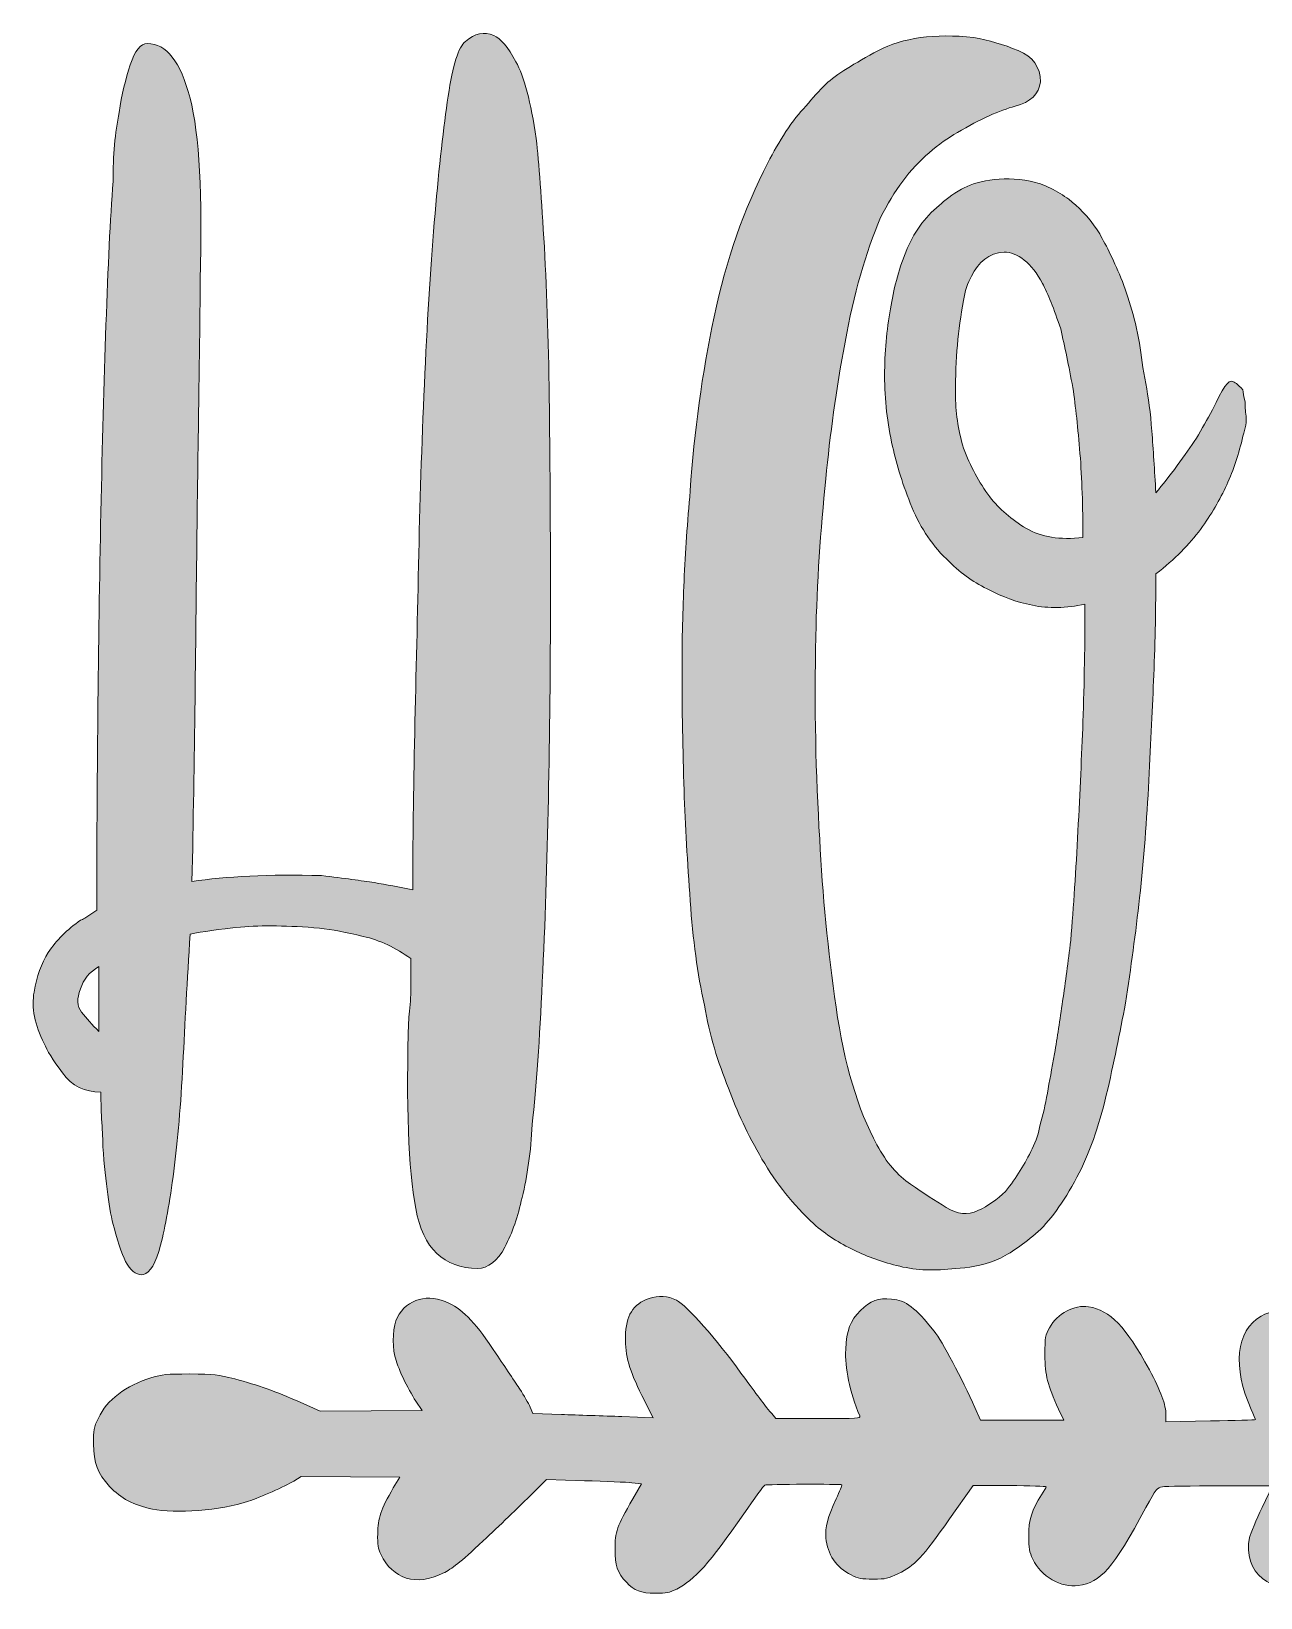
# Model space of a CAD drawing. Header units: inches. Extents: x 0.87 to 5.13, y -5.72 to -0.28.
# Drawn here: x 0.867 to 2.073, y -5.657 to -4.121 of the extents above; entities that cross this region are included whole.
import ezdxf

# ---------------------------------------------------------------- set-up
doc = ezdxf.new("R2010")
doc.units = ezdxf.units.IN
doc.header["$MEASUREMENT"] = 0
doc.layers.add('Layer 1', color=7, linetype='Continuous')

# ---------------------------------------------------------------- blocks, each defined once
blk = doc.blocks.new('block 3')
at = {"layer": 'Layer 1', "true_color": 0xdc1d3a}
h = blk.add_hatch(color=242, dxfattribs=at)
h.dxf.hatch_style = 2
edge = h.paths.add_edge_path()
edge.add_spline(control_points=[(1.3625, -4.2265), (1.3651, -4.2503), (1.3677, -4.2857), (1.3704, -4.3327), (1.3731, -4.3797), (1.3747, -4.4327), (1.3754, -4.4915), (1.376, -4.5505), (1.3764, -4.613), (1.3764, -4.6792), (1.3764, -4.7454), (1.3757, -4.8102), (1.3744, -4.8737), (1.3731, -4.9373), (1.3711, -4.9972), (1.3684, -5.0534), (1.3658, -5.1097), (1.3625, -5.1564), (1.3585, -5.1934), (1.3572, -5.2199), (1.3538, -5.2437), (1.3486, -5.2649), (1.3446, -5.2834), (1.339, -5.2996), (1.3317, -5.3135), (1.3244, -5.3274), (1.3155, -5.3344), (1.3049, -5.3344), (1.2718, -5.3344), (1.2516, -5.3149), (1.2443, -5.2758), (1.237, -5.2368), (1.2347, -5.1743), (1.2374, -5.0882), (1.2387, -5.0802), (1.2394, -5.0717), (1.2394, -5.0624), (1.2394, -5.0531), (1.2394, -5.0425), (1.2394, -5.0306), (1.2248, -5.02), (1.2093, -5.0127), (1.1927, -5.0088), (1.1761, -5.0048), (1.1619, -5.0022), (1.15, -5.0008), (1.1196, -4.9982), (1.0937, -4.9978), (1.0726, -4.9998), (1.0514, -5.0018), (1.0349, -5.0041), (1.023, -5.0068), (1.0203, -5.0518), (1.018, -5.0941), (1.016, -5.1339), (1.014, -5.1736), (1.011, -5.2087), (1.0071, -5.2391), (1.0031, -5.2696), (0.9988, -5.2937), (0.9942, -5.3116), (0.9895, -5.3294), (0.9839, -5.339), (0.9773, -5.3404), (0.972, -5.3417), (0.9667, -5.3384), (0.9614, -5.3304), (0.9574, -5.3238), (0.9531, -5.3119), (0.9485, -5.2947), (0.9438, -5.2775), (0.9402, -5.251), (0.9376, -5.2153), (0.9376, -5.2087), (0.9372, -5.2007), (0.9366, -5.1914), (0.9359, -5.1822), (0.9356, -5.1723), (0.9356, -5.1616), (0.9197, -5.1616), (0.9071, -5.1554), (0.8979, -5.1428), (0.8886, -5.1302), (0.8826, -5.1206), (0.88, -5.114), (0.8707, -5.0955), (0.8674, -5.0786), (0.8701, -5.0634), (0.8727, -5.0482), (0.8773, -5.0353), (0.884, -5.0246), (0.8919, -5.0127), (0.9025, -5.0022), (0.9157, -4.9929), (0.917, -4.9929), (0.9184, -4.9922), (0.9197, -4.9909), (0.9197, -4.9909), (0.9316, -4.983), (0.9316, -4.983), (0.9316, -4.9234), (0.9319, -4.8598), (0.9326, -4.7923), (0.9333, -4.7248), (0.9343, -4.6583), (0.9356, -4.5928), (0.9369, -4.5273), (0.9386, -4.4661), (0.9406, -4.4091), (0.9425, -4.3522), (0.9448, -4.3052), (0.9475, -4.2682), (0.9475, -4.243), (0.9495, -4.2205), (0.9535, -4.2007), (0.9561, -4.1835), (0.9597, -4.1679), (0.9644, -4.154), (0.969, -4.1401), (0.9746, -4.1332), (0.9813, -4.1332), (0.9998, -4.1332), (1.0137, -4.151), (1.023, -4.1868), (1.0322, -4.2225), (1.0355, -4.2821), (1.0329, -4.3654), (1.0329, -4.388), (1.0325, -4.4201), (1.0319, -4.4618), (1.0312, -4.5034), (1.0306, -4.5511), (1.0299, -4.6047), (1.0292, -4.6583), (1.0286, -4.7156), (1.0279, -4.7765), (1.0272, -4.8374), (1.0262, -4.8969), (1.0249, -4.9551), (1.058, -4.9499), (1.1004, -4.9479), (1.152, -4.9492), (1.1745, -4.9519), (1.1917, -4.9542), (1.2036, -4.9561), (1.2155, -4.9581), (1.2281, -4.9605), (1.2414, -4.9631), (1.2414, -4.9181), (1.242, -4.8668), (1.2433, -4.8092), (1.2446, -4.7516), (1.246, -4.6931), (1.2473, -4.6335), (1.2486, -4.5739), (1.2506, -4.5151), (1.2533, -4.4568), (1.2559, -4.3986), (1.2592, -4.3463), (1.2632, -4.2999), (1.2672, -4.2536), (1.2715, -4.2152), (1.2761, -4.1848), (1.2807, -4.1543), (1.2863, -4.1365), (1.293, -4.1312), (1.3022, -4.1232), (1.3115, -4.1212), (1.3208, -4.1252), (1.3274, -4.1279), (1.3347, -4.1365), (1.3426, -4.151), (1.3506, -4.1656), (1.3572, -4.1907), (1.3625, -4.2265)], knot_values=[0, 0, 0, 0, 1, 1, 1, 2, 2, 2, 3, 3, 3, 4, 4, 4, 5, 5, 5, 6, 6, 6, 7, 7, 7, 8, 8, 8, 9, 9, 9, 10, 10, 10, 11, 11, 11, 12, 12, 12, 13, 13, 13, 14, 14, 14, 15, 15, 15, 16, 16, 16, 17, 17, 17, 18, 18, 18, 19, 19, 19, 20, 20, 20, 21, 21, 21, 22, 22, 22, 23, 23, 23, 24, 24, 24, 25, 25, 25, 26, 26, 26, 27, 27, 27, 28, 28, 28, 29, 29, 29, 30, 30, 30, 31, 31, 31, 32, 32, 32, 33, 33, 33, 34, 34, 34, 35, 35, 35, 36, 36, 36, 37, 37, 37, 38, 38, 38, 39, 39, 39, 40, 40, 40, 41, 41, 41, 42, 42, 42, 43, 43, 43, 44, 44, 44, 45, 45, 45, 46, 46, 46, 47, 47, 47, 48, 48, 48, 49, 49, 49, 50, 50, 50, 51, 51, 51, 52, 52, 52, 53, 53, 53, 54, 54, 54, 55, 55, 55, 56, 56, 56, 57, 57, 57, 58, 58, 58, 58], degree=3, periodic=1)
edge = h.paths.add_edge_path()
edge.add_spline(control_points=[(0.9157, -5.0604), (0.9118, -5.0697), (0.9121, -5.0773), (0.9167, -5.0832), (0.9214, -5.0892), (0.927, -5.0955), (0.9336, -5.1021), (0.9336, -5.1021), (0.9336, -5.0385), (0.9336, -5.0385), (0.9243, -5.0439), (0.9184, -5.0511), (0.9157, -5.0604)], knot_values=[0, 0, 0, 0, 1, 1, 1, 2, 2, 2, 3, 3, 3, 4, 4, 4, 4], degree=3, periodic=1)
h = blk.add_hatch(color=242, dxfattribs=at)
h.dxf.hatch_style = 2
edge = h.paths.add_edge_path()
edge.add_spline(control_points=[(1.7, -4.3039), (1.6854, -4.3383), (1.6738, -4.379), (1.6652, -4.426), (1.6566, -4.473), (1.6504, -4.5177), (1.6464, -4.56), (1.6411, -4.6104), (1.6378, -4.662), (1.6365, -4.7149), (1.6351, -4.7838), (1.6365, -4.8499), (1.6404, -4.9135), (1.6431, -4.9678), (1.6484, -5.0227), (1.6564, -5.0782), (1.6644, -5.1339), (1.6778, -5.1789), (1.6965, -5.2133), (1.7058, -5.2305), (1.7168, -5.2434), (1.7295, -5.252), (1.7422, -5.2606), (1.7538, -5.2682), (1.7645, -5.2748), (1.7752, -5.2815), (1.7855, -5.2825), (1.7955, -5.2778), (1.8055, -5.2732), (1.8146, -5.2669), (1.8226, -5.2589), (1.8332, -5.2457), (1.8419, -5.2318), (1.8486, -5.2172), (1.8526, -5.2093), (1.8553, -5.2014), (1.8566, -5.1934), (1.8593, -5.1842), (1.8616, -5.1739), (1.8636, -5.1626), (1.8656, -5.1514), (1.868, -5.1385), (1.8706, -5.1239), (1.8733, -5.108), (1.876, -5.0909), (1.8786, -5.0723), (1.8813, -5.0538), (1.884, -5.0339), (1.8866, -5.0127), (1.8893, -4.9797), (1.8916, -4.9439), (1.8936, -4.9055), (1.8956, -4.8671), (1.8972, -4.8314), (1.8985, -4.7983), (1.8998, -4.7599), (1.9005, -4.7215), (1.9005, -4.6831), (1.882, -4.6871), (1.8648, -4.6874), (1.8489, -4.6841), (1.833, -4.6808), (1.8191, -4.6759), (1.8072, -4.6692), (1.7926, -4.6626), (1.7794, -4.6534), (1.7675, -4.6414), (1.7516, -4.6269), (1.7394, -4.609), (1.7308, -4.5878), (1.7221, -4.5667), (1.7159, -4.5468), (1.7119, -4.5283), (1.7066, -4.5058), (1.704, -4.4826), (1.704, -4.4588), (1.704, -4.4363), (1.7059, -4.4144), (1.7099, -4.3933), (1.7126, -4.3747), (1.7175, -4.3562), (1.7248, -4.3377), (1.7321, -4.3191), (1.743, -4.3039), (1.7576, -4.292), (1.7628, -4.2867), (1.7701, -4.2814), (1.7794, -4.2761), (1.786, -4.2721), (1.7953, -4.2692), (1.8072, -4.2672), (1.8191, -4.2652), (1.8323, -4.2655), (1.8469, -4.2682), (1.8535, -4.2695), (1.8601, -4.2718), (1.8668, -4.2751), (1.8734, -4.2784), (1.8793, -4.2821), (1.8846, -4.286), (1.8939, -4.2927), (1.9032, -4.3026), (1.9124, -4.3158), (1.919, -4.3264), (1.9263, -4.341), (1.9343, -4.3595), (1.9422, -4.3781), (1.9488, -4.4005), (1.9541, -4.427), (1.9554, -4.4389), (1.9574, -4.4522), (1.9601, -4.4667), (1.9627, -4.48), (1.9647, -4.4955), (1.9661, -4.5134), (1.9674, -4.5313), (1.9687, -4.5514), (1.97, -4.5739), (1.9766, -4.566), (1.9836, -4.5571), (1.9909, -4.5471), (1.9981, -4.5372), (2.0044, -4.5283), (2.0097, -4.5203), (2.015, -4.5111), (2.0203, -4.5018), (2.0256, -4.4925), (2.0349, -4.4714), (2.0415, -4.4621), (2.0455, -4.4647), (2.0468, -4.4647), (2.0501, -4.4674), (2.0554, -4.4727), (2.0554, -4.4753), (2.0561, -4.4793), (2.0574, -4.4846), (2.0574, -4.4886), (2.0577, -4.4932), (2.0584, -4.4985), (2.059, -4.5038), (2.058, -4.5104), (2.0554, -4.5183), (2.0514, -4.5356), (2.0461, -4.5514), (2.0395, -4.566), (2.0329, -4.5806), (2.0243, -4.5951), (2.0137, -4.6097), (2.0031, -4.6243), (1.9885, -4.6388), (1.97, -4.6534), (1.97, -4.6851), (1.9693, -4.7182), (1.968, -4.7526), (1.9667, -4.7831), (1.9651, -4.8175), (1.9631, -4.8559), (1.9611, -4.8943), (1.9581, -4.9327), (1.9541, -4.971), (1.9502, -5.0055), (1.9455, -5.0399), (1.9402, -5.0743), (1.9349, -5.1034), (1.9286, -5.1335), (1.9214, -5.1646), (1.9141, -5.1957), (1.9045, -5.2225), (1.8926, -5.245), (1.8793, -5.2702), (1.8658, -5.2887), (1.8519, -5.3006), (1.838, -5.3125), (1.8251, -5.3212), (1.8132, -5.3264), (1.7986, -5.3318), (1.7854, -5.3344), (1.7735, -5.3344), (1.7536, -5.337), (1.7354, -5.3364), (1.7189, -5.3324), (1.7023, -5.3284), (1.6874, -5.3232), (1.6742, -5.3165), (1.6596, -5.3099), (1.6464, -5.3013), (1.6345, -5.2907), (1.6146, -5.2722), (1.5977, -5.251), (1.5838, -5.2272), (1.5699, -5.2033), (1.559, -5.1802), (1.5511, -5.1577), (1.5405, -5.1326), (1.5325, -5.1054), (1.5273, -5.0763), (1.5206, -5.0458), (1.516, -5.0117), (1.5134, -4.974), (1.5107, -4.9363), (1.5087, -4.9002), (1.5074, -4.8658), (1.5061, -4.8261), (1.5054, -4.7864), (1.5054, -4.7467), (1.5054, -4.7176), (1.5061, -4.6888), (1.5074, -4.6603), (1.5087, -4.6319), (1.5107, -4.6024), (1.5134, -4.5719), (1.5173, -4.5137), (1.5251, -4.4568), (1.5368, -4.4012), (1.5486, -4.3456), (1.5662, -4.2953), (1.5896, -4.2503), (1.5949, -4.2397), (1.6007, -4.2295), (1.6073, -4.2195), (1.6138, -4.2096), (1.6203, -4.2013), (1.6268, -4.1947), (1.6333, -4.1868), (1.6399, -4.1795), (1.6464, -4.1729), (1.657, -4.1636), (1.6742, -4.1527), (1.698, -4.1401), (1.7218, -4.1275), (1.7529, -4.1232), (1.7913, -4.1272), (1.8059, -4.1299), (1.8204, -4.1341), (1.835, -4.1401), (1.8496, -4.1461), (1.8568, -4.1563), (1.8568, -4.1709), (1.8555, -4.1828), (1.8472, -4.1907), (1.832, -4.1947), (1.8168, -4.1987), (1.7979, -4.2073), (1.7754, -4.2205), (1.7662, -4.2258), (1.7569, -4.2324), (1.7476, -4.2404), (1.7291, -4.2563), (1.7132, -4.2774), (1.7, -4.3039)], knot_values=[0, 0, 0, 0, 1, 1, 1, 2, 2, 2, 3, 3, 3, 4, 4, 4, 5, 5, 5, 6, 6, 6, 7, 7, 7, 8, 8, 8, 9, 9, 9, 10, 10, 10, 11, 11, 11, 12, 12, 12, 13, 13, 13, 14, 14, 14, 15, 15, 15, 16, 16, 16, 17, 17, 17, 18, 18, 18, 19, 19, 19, 20, 20, 20, 21, 21, 21, 22, 22, 22, 23, 23, 23, 24, 24, 24, 25, 25, 25, 26, 26, 26, 27, 27, 27, 28, 28, 28, 29, 29, 29, 30, 30, 30, 31, 31, 31, 32, 32, 32, 33, 33, 33, 34, 34, 34, 35, 35, 35, 36, 36, 36, 37, 37, 37, 38, 38, 38, 39, 39, 39, 40, 40, 40, 41, 41, 41, 42, 42, 42, 43, 43, 43, 44, 44, 44, 45, 45, 45, 46, 46, 46, 47, 47, 47, 48, 48, 48, 49, 49, 49, 50, 50, 50, 51, 51, 51, 52, 52, 52, 53, 53, 53, 54, 54, 54, 55, 55, 55, 56, 56, 56, 57, 57, 57, 58, 58, 58, 59, 59, 59, 60, 60, 60, 61, 61, 61, 62, 62, 62, 63, 63, 63, 64, 64, 64, 65, 65, 65, 66, 66, 66, 67, 67, 67, 68, 68, 68, 69, 69, 69, 70, 70, 70, 71, 71, 71, 72, 72, 72, 73, 73, 73, 74, 74, 74, 75, 75, 75, 76, 76, 76, 77, 77, 77, 78, 78, 78, 79, 79, 79, 80, 80, 80, 81, 81, 81, 82, 82, 82, 83, 83, 83, 83], degree=3, periodic=1)
edge = h.paths.add_edge_path()
edge.add_spline(control_points=[(1.7814, -4.5302), (1.788, -4.5475), (1.7966, -4.5634), (1.8072, -4.5779), (1.8165, -4.5898), (1.8284, -4.6001), (1.843, -4.6087), (1.8575, -4.6173), (1.876, -4.6203), (1.8985, -4.6176), (1.8985, -4.5872), (1.8975, -4.5597), (1.8956, -4.5352), (1.8936, -4.5107), (1.8913, -4.4892), (1.8886, -4.4707), (1.8846, -4.4495), (1.8807, -4.4303), (1.8767, -4.4131), (1.8701, -4.3933), (1.8641, -4.3784), (1.8588, -4.3684), (1.8535, -4.3585), (1.8476, -4.3509), (1.841, -4.3456), (1.8343, -4.3403), (1.8277, -4.3377), (1.8211, -4.3377), (1.8065, -4.339), (1.7959, -4.3469), (1.7893, -4.3615), (1.7854, -4.3681), (1.7827, -4.3761), (1.7814, -4.3853), (1.7787, -4.3999), (1.7767, -4.4144), (1.7754, -4.429), (1.7741, -4.4436), (1.7735, -4.4595), (1.7735, -4.4766), (1.7735, -4.4939), (1.7761, -4.5117), (1.7814, -4.5302)], knot_values=[0, 0, 0, 0, 1, 1, 1, 2, 2, 2, 3, 3, 3, 4, 4, 4, 5, 5, 5, 6, 6, 6, 7, 7, 7, 8, 8, 8, 9, 9, 9, 10, 10, 10, 11, 11, 11, 12, 12, 12, 13, 13, 13, 14, 14, 14, 14], degree=3, periodic=1)
at = {"layer": 'Layer 1', "lineweight": 0}
for points, knots in [([(1.3625, -4.2265), (1.3651, -4.2503), (1.3677, -4.2857), (1.3704, -4.3327), (1.3731, -4.3797), (1.3747, -4.4327), (1.3754, -4.4915), (1.376, -4.5505), (1.3764, -4.613), (1.3764, -4.6792), (1.3764, -4.7454), (1.3757, -4.8102), (1.3744, -4.8737), (1.3731, -4.9373), (1.3711, -4.9972), (1.3684, -5.0534), (1.3658, -5.1097), (1.3625, -5.1564), (1.3585, -5.1934), (1.3572, -5.2199), (1.3538, -5.2437), (1.3486, -5.2649), (1.3446, -5.2834), (1.339, -5.2996), (1.3317, -5.3135), (1.3244, -5.3274), (1.3155, -5.3344), (1.3049, -5.3344), (1.2718, -5.3344), (1.2516, -5.3149), (1.2443, -5.2758), (1.237, -5.2368), (1.2347, -5.1743), (1.2374, -5.0882), (1.2387, -5.0802), (1.2394, -5.0717), (1.2394, -5.0624), (1.2394, -5.0531), (1.2394, -5.0425), (1.2394, -5.0306), (1.2248, -5.02), (1.2093, -5.0127), (1.1927, -5.0088), (1.1761, -5.0048), (1.1619, -5.0022), (1.15, -5.0008), (1.1196, -4.9982), (1.0937, -4.9978), (1.0726, -4.9998), (1.0514, -5.0018), (1.0349, -5.0041), (1.023, -5.0068), (1.0203, -5.0518), (1.018, -5.0941), (1.016, -5.1339), (1.014, -5.1736), (1.011, -5.2087), (1.0071, -5.2391), (1.0031, -5.2696), (0.9988, -5.2937), (0.9942, -5.3116), (0.9895, -5.3294), (0.9839, -5.339), (0.9773, -5.3404), (0.972, -5.3417), (0.9667, -5.3384), (0.9614, -5.3304), (0.9574, -5.3238), (0.9531, -5.3119), (0.9485, -5.2947), (0.9438, -5.2775), (0.9402, -5.251), (0.9376, -5.2153), (0.9376, -5.2087), (0.9372, -5.2007), (0.9366, -5.1914), (0.9359, -5.1822), (0.9356, -5.1723), (0.9356, -5.1616), (0.9197, -5.1616), (0.9071, -5.1554), (0.8979, -5.1428), (0.8886, -5.1302), (0.8826, -5.1206), (0.88, -5.114), (0.8707, -5.0955), (0.8674, -5.0786), (0.8701, -5.0634), (0.8727, -5.0482), (0.8773, -5.0353), (0.884, -5.0246), (0.8919, -5.0127), (0.9025, -5.0022), (0.9157, -4.9929), (0.917, -4.9929), (0.9184, -4.9922), (0.9197, -4.9909), (0.9197, -4.9909), (0.9316, -4.983), (0.9316, -4.983), (0.9316, -4.9234), (0.9319, -4.8598), (0.9326, -4.7923), (0.9333, -4.7248), (0.9343, -4.6583), (0.9356, -4.5928), (0.9369, -4.5273), (0.9386, -4.4661), (0.9406, -4.4091), (0.9425, -4.3522), (0.9448, -4.3052), (0.9475, -4.2682), (0.9475, -4.243), (0.9495, -4.2205), (0.9535, -4.2007), (0.9561, -4.1835), (0.9597, -4.1679), (0.9644, -4.154), (0.969, -4.1401), (0.9746, -4.1332), (0.9813, -4.1332), (0.9998, -4.1332), (1.0137, -4.151), (1.023, -4.1868), (1.0322, -4.2225), (1.0355, -4.2821), (1.0329, -4.3654), (1.0329, -4.388), (1.0325, -4.4201), (1.0319, -4.4618), (1.0312, -4.5034), (1.0306, -4.5511), (1.0299, -4.6047), (1.0292, -4.6583), (1.0286, -4.7156), (1.0279, -4.7765), (1.0272, -4.8374), (1.0262, -4.8969), (1.0249, -4.9551), (1.058, -4.9499), (1.1004, -4.9479), (1.152, -4.9492), (1.1745, -4.9519), (1.1917, -4.9542), (1.2036, -4.9561), (1.2155, -4.9581), (1.2281, -4.9605), (1.2414, -4.9631), (1.2414, -4.9181), (1.242, -4.8668), (1.2433, -4.8092), (1.2446, -4.7516), (1.246, -4.6931), (1.2473, -4.6335), (1.2486, -4.5739), (1.2506, -4.5151), (1.2533, -4.4568), (1.2559, -4.3986), (1.2592, -4.3463), (1.2632, -4.2999), (1.2672, -4.2536), (1.2715, -4.2152), (1.2761, -4.1848), (1.2807, -4.1543), (1.2863, -4.1365), (1.293, -4.1312), (1.3022, -4.1232), (1.3115, -4.1212), (1.3208, -4.1252), (1.3274, -4.1279), (1.3347, -4.1365), (1.3426, -4.151), (1.3506, -4.1656), (1.3572, -4.1907), (1.3625, -4.2265)], [0, 0, 0, 0, 1, 1, 1, 2, 2, 2, 3, 3, 3, 4, 4, 4, 5, 5, 5, 6, 6, 6, 7, 7, 7, 8, 8, 8, 9, 9, 9, 10, 10, 10, 11, 11, 11, 12, 12, 12, 13, 13, 13, 14, 14, 14, 15, 15, 15, 16, 16, 16, 17, 17, 17, 18, 18, 18, 19, 19, 19, 20, 20, 20, 21, 21, 21, 22, 22, 22, 23, 23, 23, 24, 24, 24, 25, 25, 25, 26, 26, 26, 27, 27, 27, 28, 28, 28, 29, 29, 29, 30, 30, 30, 31, 31, 31, 32, 32, 32, 33, 33, 33, 34, 34, 34, 35, 35, 35, 36, 36, 36, 37, 37, 37, 38, 38, 38, 39, 39, 39, 40, 40, 40, 41, 41, 41, 42, 42, 42, 43, 43, 43, 44, 44, 44, 45, 45, 45, 46, 46, 46, 47, 47, 47, 48, 48, 48, 49, 49, 49, 50, 50, 50, 51, 51, 51, 52, 52, 52, 53, 53, 53, 54, 54, 54, 55, 55, 55, 56, 56, 56, 57, 57, 57, 58, 58, 58, 58]), ([(1.7, -4.3039), (1.6854, -4.3383), (1.6738, -4.379), (1.6652, -4.426), (1.6566, -4.473), (1.6504, -4.5177), (1.6464, -4.56), (1.6411, -4.6104), (1.6378, -4.662), (1.6365, -4.7149), (1.6351, -4.7838), (1.6365, -4.8499), (1.6404, -4.9135), (1.6431, -4.9678), (1.6484, -5.0227), (1.6564, -5.0782), (1.6644, -5.1339), (1.6778, -5.1789), (1.6965, -5.2133), (1.7058, -5.2305), (1.7168, -5.2434), (1.7295, -5.252), (1.7422, -5.2606), (1.7538, -5.2682), (1.7645, -5.2748), (1.7752, -5.2815), (1.7855, -5.2825), (1.7955, -5.2778), (1.8055, -5.2732), (1.8146, -5.2669), (1.8226, -5.2589), (1.8332, -5.2457), (1.8419, -5.2318), (1.8486, -5.2172), (1.8526, -5.2093), (1.8553, -5.2014), (1.8566, -5.1934), (1.8593, -5.1842), (1.8616, -5.1739), (1.8636, -5.1626), (1.8656, -5.1514), (1.868, -5.1385), (1.8706, -5.1239), (1.8733, -5.108), (1.876, -5.0909), (1.8786, -5.0723), (1.8813, -5.0538), (1.884, -5.0339), (1.8866, -5.0127), (1.8893, -4.9797), (1.8916, -4.9439), (1.8936, -4.9055), (1.8956, -4.8671), (1.8972, -4.8314), (1.8985, -4.7983), (1.8998, -4.7599), (1.9005, -4.7215), (1.9005, -4.6831), (1.882, -4.6871), (1.8648, -4.6874), (1.8489, -4.6841), (1.833, -4.6808), (1.8191, -4.6759), (1.8072, -4.6692), (1.7926, -4.6626), (1.7794, -4.6534), (1.7675, -4.6414), (1.7516, -4.6269), (1.7394, -4.609), (1.7308, -4.5878), (1.7221, -4.5667), (1.7159, -4.5468), (1.7119, -4.5283), (1.7066, -4.5058), (1.704, -4.4826), (1.704, -4.4588), (1.704, -4.4363), (1.7059, -4.4144), (1.7099, -4.3933), (1.7126, -4.3747), (1.7175, -4.3562), (1.7248, -4.3377), (1.7321, -4.3191), (1.743, -4.3039), (1.7576, -4.292), (1.7628, -4.2867), (1.7701, -4.2814), (1.7794, -4.2761), (1.786, -4.2721), (1.7953, -4.2692), (1.8072, -4.2672), (1.8191, -4.2652), (1.8323, -4.2655), (1.8469, -4.2682), (1.8535, -4.2695), (1.8601, -4.2718), (1.8668, -4.2751), (1.8734, -4.2784), (1.8793, -4.2821), (1.8846, -4.286), (1.8939, -4.2927), (1.9032, -4.3026), (1.9124, -4.3158), (1.919, -4.3264), (1.9263, -4.341), (1.9343, -4.3595), (1.9422, -4.3781), (1.9488, -4.4005), (1.9541, -4.427), (1.9554, -4.4389), (1.9574, -4.4522), (1.9601, -4.4667), (1.9627, -4.48), (1.9647, -4.4955), (1.9661, -4.5134), (1.9674, -4.5313), (1.9687, -4.5514), (1.97, -4.5739), (1.9766, -4.566), (1.9836, -4.5571), (1.9909, -4.5471), (1.9981, -4.5372), (2.0044, -4.5283), (2.0097, -4.5203), (2.015, -4.5111), (2.0203, -4.5018), (2.0256, -4.4925), (2.0349, -4.4714), (2.0415, -4.4621), (2.0455, -4.4647), (2.0468, -4.4647), (2.0501, -4.4674), (2.0554, -4.4727), (2.0554, -4.4753), (2.0561, -4.4793), (2.0574, -4.4846), (2.0574, -4.4886), (2.0577, -4.4932), (2.0584, -4.4985), (2.059, -4.5038), (2.058, -4.5104), (2.0554, -4.5183), (2.0514, -4.5356), (2.0461, -4.5514), (2.0395, -4.566), (2.0329, -4.5806), (2.0243, -4.5951), (2.0137, -4.6097), (2.0031, -4.6243), (1.9885, -4.6388), (1.97, -4.6534), (1.97, -4.6851), (1.9693, -4.7182), (1.968, -4.7526), (1.9667, -4.7831), (1.9651, -4.8175), (1.9631, -4.8559), (1.9611, -4.8943), (1.9581, -4.9327), (1.9541, -4.971), (1.9502, -5.0055), (1.9455, -5.0399), (1.9402, -5.0743), (1.9349, -5.1034), (1.9286, -5.1335), (1.9214, -5.1646), (1.9141, -5.1957), (1.9045, -5.2225), (1.8926, -5.245), (1.8793, -5.2702), (1.8658, -5.2887), (1.8519, -5.3006), (1.838, -5.3125), (1.8251, -5.3212), (1.8132, -5.3264), (1.7986, -5.3318), (1.7854, -5.3344), (1.7735, -5.3344), (1.7536, -5.337), (1.7354, -5.3364), (1.7189, -5.3324), (1.7023, -5.3284), (1.6874, -5.3232), (1.6742, -5.3165), (1.6596, -5.3099), (1.6464, -5.3013), (1.6345, -5.2907), (1.6146, -5.2722), (1.5977, -5.251), (1.5838, -5.2272), (1.5699, -5.2033), (1.559, -5.1802), (1.5511, -5.1577), (1.5405, -5.1326), (1.5325, -5.1054), (1.5273, -5.0763), (1.5206, -5.0458), (1.516, -5.0117), (1.5134, -4.974), (1.5107, -4.9363), (1.5087, -4.9002), (1.5074, -4.8658), (1.5061, -4.8261), (1.5054, -4.7864), (1.5054, -4.7467), (1.5054, -4.7176), (1.5061, -4.6888), (1.5074, -4.6603), (1.5087, -4.6319), (1.5107, -4.6024), (1.5134, -4.5719), (1.5173, -4.5137), (1.5251, -4.4568), (1.5368, -4.4012), (1.5486, -4.3456), (1.5662, -4.2953), (1.5896, -4.2503), (1.5949, -4.2397), (1.6007, -4.2295), (1.6073, -4.2195), (1.6138, -4.2096), (1.6203, -4.2013), (1.6268, -4.1947), (1.6333, -4.1868), (1.6399, -4.1795), (1.6464, -4.1729), (1.657, -4.1636), (1.6742, -4.1527), (1.698, -4.1401), (1.7218, -4.1275), (1.7529, -4.1232), (1.7913, -4.1272), (1.8059, -4.1299), (1.8204, -4.1341), (1.835, -4.1401), (1.8496, -4.1461), (1.8568, -4.1563), (1.8568, -4.1709), (1.8555, -4.1828), (1.8472, -4.1907), (1.832, -4.1947), (1.8168, -4.1987), (1.7979, -4.2073), (1.7754, -4.2205), (1.7662, -4.2258), (1.7569, -4.2324), (1.7476, -4.2404), (1.7291, -4.2563), (1.7132, -4.2774), (1.7, -4.3039)], [0, 0, 0, 0, 1, 1, 1, 2, 2, 2, 3, 3, 3, 4, 4, 4, 5, 5, 5, 6, 6, 6, 7, 7, 7, 8, 8, 8, 9, 9, 9, 10, 10, 10, 11, 11, 11, 12, 12, 12, 13, 13, 13, 14, 14, 14, 15, 15, 15, 16, 16, 16, 17, 17, 17, 18, 18, 18, 19, 19, 19, 20, 20, 20, 21, 21, 21, 22, 22, 22, 23, 23, 23, 24, 24, 24, 25, 25, 25, 26, 26, 26, 27, 27, 27, 28, 28, 28, 29, 29, 29, 30, 30, 30, 31, 31, 31, 32, 32, 32, 33, 33, 33, 34, 34, 34, 35, 35, 35, 36, 36, 36, 37, 37, 37, 38, 38, 38, 39, 39, 39, 40, 40, 40, 41, 41, 41, 42, 42, 42, 43, 43, 43, 44, 44, 44, 45, 45, 45, 46, 46, 46, 47, 47, 47, 48, 48, 48, 49, 49, 49, 50, 50, 50, 51, 51, 51, 52, 52, 52, 53, 53, 53, 54, 54, 54, 55, 55, 55, 56, 56, 56, 57, 57, 57, 58, 58, 58, 59, 59, 59, 60, 60, 60, 61, 61, 61, 62, 62, 62, 63, 63, 63, 64, 64, 64, 65, 65, 65, 66, 66, 66, 67, 67, 67, 68, 68, 68, 69, 69, 69, 70, 70, 70, 71, 71, 71, 72, 72, 72, 73, 73, 73, 74, 74, 74, 75, 75, 75, 76, 76, 76, 77, 77, 77, 78, 78, 78, 79, 79, 79, 80, 80, 80, 81, 81, 81, 82, 82, 82, 83, 83, 83, 83]), ([(1.7814, -4.5302), (1.788, -4.5475), (1.7966, -4.5634), (1.8072, -4.5779), (1.8165, -4.5898), (1.8284, -4.6001), (1.843, -4.6087), (1.8575, -4.6173), (1.876, -4.6203), (1.8985, -4.6176), (1.8985, -4.5872), (1.8975, -4.5597), (1.8956, -4.5352), (1.8936, -4.5107), (1.8913, -4.4892), (1.8886, -4.4707), (1.8846, -4.4495), (1.8807, -4.4303), (1.8767, -4.4131), (1.8701, -4.3933), (1.8641, -4.3784), (1.8588, -4.3684), (1.8535, -4.3585), (1.8476, -4.3509), (1.841, -4.3456), (1.8343, -4.3403), (1.8277, -4.3377), (1.8211, -4.3377), (1.8065, -4.339), (1.7959, -4.3469), (1.7893, -4.3615), (1.7854, -4.3681), (1.7827, -4.3761), (1.7814, -4.3853), (1.7787, -4.3999), (1.7767, -4.4144), (1.7754, -4.429), (1.7741, -4.4436), (1.7735, -4.4595), (1.7735, -4.4766), (1.7735, -4.4939), (1.7761, -4.5117), (1.7814, -4.5302)], [0, 0, 0, 0, 1, 1, 1, 2, 2, 2, 3, 3, 3, 4, 4, 4, 5, 5, 5, 6, 6, 6, 7, 7, 7, 8, 8, 8, 9, 9, 9, 10, 10, 10, 11, 11, 11, 12, 12, 12, 13, 13, 13, 14, 14, 14, 14]), ([(0.9157, -5.0604), (0.9118, -5.0697), (0.9121, -5.0773), (0.9167, -5.0832), (0.9214, -5.0892), (0.927, -5.0955), (0.9336, -5.1021), (0.9336, -5.1021), (0.9336, -5.0385), (0.9336, -5.0385), (0.9243, -5.0439), (0.9184, -5.0511), (0.9157, -5.0604)], [0, 0, 0, 0, 1, 1, 1, 2, 2, 2, 3, 3, 3, 4, 4, 4, 4])]:
    blk.add_open_spline(points, degree=3, knots=knots, dxfattribs=at)
blk = doc.blocks.new('block 8')
at = {"layer": 'Layer 1', "true_color": 0x768a38}
h = blk.add_hatch(color=67, dxfattribs=at)
h.dxf.hatch_style = 2
edge = h.paths.add_edge_path()
edge.add_spline(control_points=[(1.4732, -5.3639), (1.4573, -5.3693), (1.4502, -5.3809), (1.45, -5.4014), (1.4497, -5.4207), (1.4536, -5.4343), (1.4661, -5.459), (1.4661, -5.459), (1.4772, -5.4809), (1.4772, -5.4809), (1.4772, -5.4809), (1.4463, -5.4797), (1.4463, -5.4797), (1.4292, -5.4791), (1.4028, -5.4783), (1.3872, -5.4777), (1.3872, -5.4777), (1.3591, -5.4769), (1.3591, -5.4769), (1.3591, -5.4769), (1.3566, -5.4704), (1.3566, -5.4704), (1.3549, -5.4667), (1.3503, -5.459), (1.3464, -5.453), (1.3424, -5.4471), (1.3319, -5.4312), (1.3231, -5.4181), (1.3044, -5.3897), (1.2913, -5.3756), (1.2768, -5.3685), (1.257, -5.3585), (1.2357, -5.3645), (1.2263, -5.3824), (1.2223, -5.39), (1.2209, -5.4085), (1.2238, -5.4204), (1.226, -5.4306), (1.2362, -5.4525), (1.2445, -5.4647), (1.2445, -5.4647), (1.2507, -5.4738), (1.2507, -5.4738), (1.2507, -5.4738), (1.2005, -5.4743), (1.2005, -5.4743), (1.2005, -5.4743), (1.1505, -5.4746), (1.1505, -5.4746), (1.1505, -5.4746), (1.1309, -5.4658), (1.1309, -5.4658), (1.1068, -5.455), (1.0901, -5.4491), (1.0668, -5.4428), (1.0501, -5.4386), (1.0472, -5.4383), (1.0228, -5.438), (0.9995, -5.438), (0.9956, -5.4386), (0.9856, -5.4414), (0.9595, -5.4496), (0.9416, -5.4633), (0.9331, -5.4814), (0.9286, -5.4908), (0.9283, -5.4928), (0.9283, -5.5064), (0.9286, -5.526), (0.932, -5.5351), (0.9442, -5.5484), (0.955, -5.5598), (0.968, -5.5669), (0.9862, -5.5705), (1.0083, -5.5754), (1.0529, -5.5717), (1.0804, -5.5629), (1.0915, -5.5592), (1.1165, -5.5481), (1.1247, -5.543), (1.1247, -5.543), (1.1321, -5.5385), (1.1321, -5.5385), (1.1321, -5.5385), (1.1803, -5.5388), (1.1803, -5.5388), (1.1803, -5.5388), (1.2286, -5.5393), (1.2286, -5.5393), (1.2286, -5.5393), (1.2223, -5.5498), (1.2223, -5.5498), (1.2101, -5.5708), (1.207, -5.5796), (1.207, -5.5947), (1.2067, -5.6054), (1.2076, -5.6094), (1.2101, -5.6148), (1.2215, -5.6392), (1.2448, -5.6463), (1.2709, -5.6335), (1.2805, -5.6287), (1.287, -5.6236), (1.3103, -5.6018), (1.3259, -5.5873), (1.3461, -5.5677), (1.3554, -5.5586), (1.3554, -5.5586), (1.3725, -5.5416), (1.3725, -5.5416), (1.3725, -5.5416), (1.4097, -5.5427), (1.4097, -5.5427), (1.4304, -5.5433), (1.4514, -5.5441), (1.4562, -5.5447), (1.4562, -5.5447), (1.4656, -5.5456), (1.4656, -5.5456), (1.4656, -5.5456), (1.4571, -5.5606), (1.4571, -5.5606), (1.4414, -5.5879), (1.4397, -5.5927), (1.4397, -5.6097), (1.4397, -5.6259), (1.442, -5.633), (1.4508, -5.6423), (1.4582, -5.6503), (1.4653, -5.6531), (1.4792, -5.6531), (1.4903, -5.6531), (1.4928, -5.6526), (1.5002, -5.6489), (1.5178, -5.6398), (1.532, -5.6242), (1.566, -5.5751), (1.5765, -5.56), (1.5856, -5.5475), (1.5865, -5.547), (1.5879, -5.5461), (1.6611, -5.5458), (1.662, -5.5467), (1.6623, -5.547), (1.66, -5.5532), (1.6566, -5.5603), (1.6481, -5.5791), (1.6458, -5.5881), (1.6464, -5.5989), (1.6478, -5.6145), (1.6569, -5.6282), (1.6711, -5.635), (1.6784, -5.6387), (1.6813, -5.6392), (1.6929, -5.6392), (1.7054, -5.6392), (1.7071, -5.6387), (1.7176, -5.6338), (1.7332, -5.6262), (1.7412, -5.6177), (1.7678, -5.5802), (1.7678, -5.5802), (1.7908, -5.5475), (1.7908, -5.5475), (1.7908, -5.5475), (1.8266, -5.5475), (1.8266, -5.5475), (1.8462, -5.5475), (1.8624, -5.5481), (1.8624, -5.5487), (1.8624, -5.5493), (1.8604, -5.5527), (1.8578, -5.5566), (1.8484, -5.5711), (1.8453, -5.5813), (1.8453, -5.5969), (1.8453, -5.6094), (1.8459, -5.6123), (1.8493, -5.6196), (1.8575, -5.6367), (1.8771, -5.648), (1.8939, -5.6455), (1.9163, -5.6421), (1.9273, -5.6296), (1.9603, -5.5691), (1.9705, -5.5501), (1.9711, -5.5495), (1.9764, -5.5487), (1.9796, -5.5481), (2.0051, -5.5478), (2.0332, -5.5478), (2.0332, -5.5478), (2.0843, -5.5478), (2.0843, -5.5478), (2.0843, -5.5478), (2.0741, -5.5691), (2.0741, -5.5691), (2.0684, -5.581), (2.063, -5.5941), (2.0619, -5.5984), (2.0542, -5.6318), (2.0852, -5.6574), (2.1158, -5.6429), (2.1303, -5.6361), (2.1413, -5.6233), (2.1916, -5.5546), (2.1916, -5.5546), (2.197, -5.547), (2.197, -5.547), (2.197, -5.547), (2.2273, -5.5458), (2.2273, -5.5458), (2.2438, -5.5453), (2.2577, -5.545), (2.258, -5.5453), (2.2583, -5.5456), (2.2549, -5.5507), (2.25, -5.5569), (2.2393, -5.5711), (2.2361, -5.5785), (2.2359, -5.5893), (2.2356, -5.6094), (2.2518, -5.6253), (2.2728, -5.6253), (2.2895, -5.6253), (2.3114, -5.6142), (2.3585, -5.5816), (2.3854, -5.5629), (2.3903, -5.5586), (2.3945, -5.5498), (2.3945, -5.5498), (2.3976, -5.5433), (2.3976, -5.5433), (2.3976, -5.5433), (2.4348, -5.5433), (2.4348, -5.5433), (2.4553, -5.5433), (2.472, -5.5436), (2.472, -5.5441), (2.472, -5.5447), (2.4686, -5.5498), (2.4649, -5.5558), (2.4527, -5.5739), (2.4411, -5.5947), (2.4394, -5.6015), (2.436, -5.6142), (2.4405, -5.6287), (2.4507, -5.6372), (2.4575, -5.6429), (2.4641, -5.6449), (2.4754, -5.6449), (2.497, -5.6449), (2.5211, -5.6279), (2.5648, -5.5816), (2.5773, -5.5686), (2.5892, -5.5549), (2.5918, -5.5515), (2.596, -5.5453), (2.596, -5.5453), (2.6062, -5.5447), (2.6199, -5.5439), (2.6275, -5.539), (2.6338, -5.5271), (2.6375, -5.5203), (2.638, -5.5177), (2.6372, -5.5109), (2.636, -5.5002), (2.6304, -5.4908), (2.6216, -5.4857), (2.6148, -5.4817), (2.6133, -5.4814), (2.5912, -5.4809), (2.5912, -5.4809), (2.5679, -5.48), (2.5679, -5.48), (2.5679, -5.48), (2.5418, -5.4516), (2.5418, -5.4516), (2.4944, -5.4002), (2.4856, -5.3934), (2.4672, -5.3937), (2.4513, -5.3937), (2.4277, -5.4065), (2.4235, -5.423), (2.4186, -5.4425), (2.4408, -5.4627), (2.4493, -5.4791), (2.4493, -5.4791), (2.4422, -5.4791), (2.4422, -5.4791), (2.4382, -5.4791), (2.4209, -5.4797), (2.4039, -5.4803), (2.4039, -5.4803), (2.3727, -5.4811), (2.3727, -5.4811), (2.3727, -5.4811), (2.3687, -5.4749), (2.3687, -5.4749), (2.3553, -5.4547), (2.3091, -5.4059), (2.2972, -5.3994), (2.2904, -5.3954), (2.2878, -5.3949), (2.2781, -5.3951), (2.2651, -5.3951), (2.2603, -5.3971), (2.2523, -5.4059), (2.2398, -5.4195), (2.241, -5.4354), (2.2566, -5.4695), (2.2566, -5.4695), (2.2614, -5.48), (2.2614, -5.48), (2.2614, -5.48), (2.2515, -5.4811), (2.2515, -5.4811), (2.2461, -5.4817), (2.2322, -5.482), (2.2205, -5.482), (2.1961, -5.482), (2.2001, -5.4843), (2.1842, -5.4596), (2.172, -5.4403), (2.1521, -5.4133), (2.1425, -5.4025), (2.1345, -5.3937), (2.1169, -5.3818), (2.1064, -5.3784), (2.0959, -5.3747), (2.082, -5.3761), (2.0732, -5.3812), (2.0485, -5.3957), (2.0448, -5.4315), (2.0636, -5.4729), (2.0658, -5.478), (2.0678, -5.4826), (2.0676, -5.4828), (2.0673, -5.4831), (2.0474, -5.4837), (2.0236, -5.484), (2.0236, -5.484), (1.9799, -5.4848), (1.9799, -5.4848), (1.9799, -5.4848), (1.9799, -5.4783), (1.9799, -5.4783), (1.9799, -5.4684), (1.9747, -5.4545), (1.9637, -5.434), (1.9398, -5.3906), (1.9256, -5.3758), (1.9041, -5.3721), (1.8899, -5.3699), (1.8734, -5.3787), (1.8658, -5.3926), (1.8615, -5.4002), (1.8612, -5.4014), (1.8612, -5.4193), (1.8615, -5.4397), (1.8635, -5.4485), (1.8746, -5.4726), (1.8746, -5.4726), (1.8797, -5.4834), (1.8797, -5.4834), (1.8797, -5.4834), (1.8388, -5.4834), (1.8388, -5.4834), (1.8388, -5.4834), (1.7979, -5.4834), (1.7979, -5.4834), (1.7979, -5.4834), (1.7925, -5.4709), (1.7925, -5.4709), (1.78, -5.4428), (1.7607, -5.4059), (1.7525, -5.396), (1.7341, -5.3727), (1.725, -5.3659), (1.7108, -5.3645), (1.698, -5.3631), (1.6898, -5.3662), (1.6804, -5.3758), (1.6702, -5.3861), (1.6668, -5.3949), (1.6659, -5.4139), (1.6648, -5.4317), (1.6699, -5.4553), (1.6796, -5.4791), (1.6807, -5.4817), (1.6782, -5.4817), (1.639, -5.4817), (1.639, -5.4817), (1.5973, -5.4817), (1.5973, -5.4817), (1.5973, -5.4817), (1.5933, -5.4769), (1.5933, -5.4769), (1.5845, -5.4661), (1.576, -5.4547), (1.5632, -5.4371), (1.5399, -5.4045), (1.5098, -5.3707), (1.4999, -5.3656), (1.4914, -5.3614), (1.4823, -5.3608), (1.4732, -5.3639)], knot_values=[0, 0, 0, 0, 1, 1, 1, 2, 2, 2, 3, 3, 3, 4, 4, 4, 5, 5, 5, 6, 6, 6, 7, 7, 7, 8, 8, 8, 9, 9, 9, 10, 10, 10, 11, 11, 11, 12, 12, 12, 13, 13, 13, 14, 14, 14, 15, 15, 15, 16, 16, 16, 17, 17, 17, 18, 18, 18, 19, 19, 19, 20, 20, 20, 21, 21, 21, 22, 22, 22, 23, 23, 23, 24, 24, 24, 25, 25, 25, 26, 26, 26, 27, 27, 27, 28, 28, 28, 29, 29, 29, 30, 30, 30, 31, 31, 31, 32, 32, 32, 33, 33, 33, 34, 34, 34, 35, 35, 35, 36, 36, 36, 37, 37, 37, 38, 38, 38, 39, 39, 39, 40, 40, 40, 41, 41, 41, 42, 42, 42, 43, 43, 43, 44, 44, 44, 45, 45, 45, 46, 46, 46, 47, 47, 47, 48, 48, 48, 49, 49, 49, 50, 50, 50, 51, 51, 51, 52, 52, 52, 53, 53, 53, 54, 54, 54, 55, 55, 55, 56, 56, 56, 57, 57, 57, 58, 58, 58, 59, 59, 59, 60, 60, 60, 61, 61, 61, 62, 62, 62, 63, 63, 63, 64, 64, 64, 65, 65, 65, 66, 66, 66, 67, 67, 67, 68, 68, 68, 69, 69, 69, 70, 70, 70, 71, 71, 71, 72, 72, 72, 73, 73, 73, 74, 74, 74, 75, 75, 75, 76, 76, 76, 77, 77, 77, 78, 78, 78, 79, 79, 79, 80, 80, 80, 81, 81, 81, 82, 82, 82, 83, 83, 83, 84, 84, 84, 85, 85, 85, 86, 86, 86, 87, 87, 87, 88, 88, 88, 89, 89, 89, 90, 90, 90, 91, 91, 91, 92, 92, 92, 93, 93, 93, 94, 94, 94, 95, 95, 95, 96, 96, 96, 97, 97, 97, 98, 98, 98, 99, 99, 99, 100, 100, 100, 101, 101, 101, 102, 102, 102, 103, 103, 103, 104, 104, 104, 105, 105, 105, 106, 106, 106, 107, 107, 107, 108, 108, 108, 109, 109, 109, 110, 110, 110, 111, 111, 111, 112, 112, 112, 113, 113, 113, 114, 114, 114, 115, 115, 115, 116, 116, 116, 117, 117, 117, 118, 118, 118, 119, 119, 119, 120, 120, 120, 121, 121, 121, 122, 122, 122, 123, 123, 123, 124, 124, 124, 125, 125, 125, 126, 126, 126, 127, 127, 127, 128, 128, 128, 129, 129, 129, 130, 130, 130, 131, 131, 131, 132, 132, 132, 133, 133, 133, 134, 134, 134, 135, 135, 135, 135], degree=3, periodic=1)
at = {"layer": 'Layer 1', "lineweight": 0}
blk.add_open_spline([(1.4732, -5.3639), (1.4573, -5.3693), (1.4502, -5.3809), (1.45, -5.4014), (1.4497, -5.4207), (1.4536, -5.4343), (1.4661, -5.459), (1.4661, -5.459), (1.4772, -5.4809), (1.4772, -5.4809), (1.4772, -5.4809), (1.4463, -5.4797), (1.4463, -5.4797), (1.4292, -5.4791), (1.4028, -5.4783), (1.3872, -5.4777), (1.3872, -5.4777), (1.3591, -5.4769), (1.3591, -5.4769), (1.3591, -5.4769), (1.3566, -5.4704), (1.3566, -5.4704), (1.3549, -5.4667), (1.3503, -5.459), (1.3464, -5.453), (1.3424, -5.4471), (1.3319, -5.4312), (1.3231, -5.4181), (1.3044, -5.3897), (1.2913, -5.3756), (1.2768, -5.3685), (1.257, -5.3585), (1.2357, -5.3645), (1.2263, -5.3824), (1.2223, -5.39), (1.2209, -5.4085), (1.2238, -5.4204), (1.226, -5.4306), (1.2362, -5.4525), (1.2445, -5.4647), (1.2445, -5.4647), (1.2507, -5.4738), (1.2507, -5.4738), (1.2507, -5.4738), (1.2005, -5.4743), (1.2005, -5.4743), (1.2005, -5.4743), (1.1505, -5.4746), (1.1505, -5.4746), (1.1505, -5.4746), (1.1309, -5.4658), (1.1309, -5.4658), (1.1068, -5.455), (1.0901, -5.4491), (1.0668, -5.4428), (1.0501, -5.4386), (1.0472, -5.4383), (1.0228, -5.438), (0.9995, -5.438), (0.9956, -5.4386), (0.9856, -5.4414), (0.9595, -5.4496), (0.9416, -5.4633), (0.9331, -5.4814), (0.9286, -5.4908), (0.9283, -5.4928), (0.9283, -5.5064), (0.9286, -5.526), (0.932, -5.5351), (0.9442, -5.5484), (0.955, -5.5598), (0.968, -5.5669), (0.9862, -5.5705), (1.0083, -5.5754), (1.0529, -5.5717), (1.0804, -5.5629), (1.0915, -5.5592), (1.1165, -5.5481), (1.1247, -5.543), (1.1247, -5.543), (1.1321, -5.5385), (1.1321, -5.5385), (1.1321, -5.5385), (1.1803, -5.5388), (1.1803, -5.5388), (1.1803, -5.5388), (1.2286, -5.5393), (1.2286, -5.5393), (1.2286, -5.5393), (1.2223, -5.5498), (1.2223, -5.5498), (1.2101, -5.5708), (1.207, -5.5796), (1.207, -5.5947), (1.2067, -5.6054), (1.2076, -5.6094), (1.2101, -5.6148), (1.2215, -5.6392), (1.2448, -5.6463), (1.2709, -5.6335), (1.2805, -5.6287), (1.287, -5.6236), (1.3103, -5.6018), (1.3259, -5.5873), (1.3461, -5.5677), (1.3554, -5.5586), (1.3554, -5.5586), (1.3725, -5.5416), (1.3725, -5.5416), (1.3725, -5.5416), (1.4097, -5.5427), (1.4097, -5.5427), (1.4304, -5.5433), (1.4514, -5.5441), (1.4562, -5.5447), (1.4562, -5.5447), (1.4656, -5.5456), (1.4656, -5.5456), (1.4656, -5.5456), (1.4571, -5.5606), (1.4571, -5.5606), (1.4414, -5.5879), (1.4397, -5.5927), (1.4397, -5.6097), (1.4397, -5.6259), (1.442, -5.633), (1.4508, -5.6423), (1.4582, -5.6503), (1.4653, -5.6531), (1.4792, -5.6531), (1.4903, -5.6531), (1.4928, -5.6526), (1.5002, -5.6489), (1.5178, -5.6398), (1.532, -5.6242), (1.566, -5.5751), (1.5765, -5.56), (1.5856, -5.5475), (1.5865, -5.547), (1.5879, -5.5461), (1.6611, -5.5458), (1.662, -5.5467), (1.6623, -5.547), (1.66, -5.5532), (1.6566, -5.5603), (1.6481, -5.5791), (1.6458, -5.5881), (1.6464, -5.5989), (1.6478, -5.6145), (1.6569, -5.6282), (1.6711, -5.635), (1.6784, -5.6387), (1.6813, -5.6392), (1.6929, -5.6392), (1.7054, -5.6392), (1.7071, -5.6387), (1.7176, -5.6338), (1.7332, -5.6262), (1.7412, -5.6177), (1.7678, -5.5802), (1.7678, -5.5802), (1.7908, -5.5475), (1.7908, -5.5475), (1.7908, -5.5475), (1.8266, -5.5475), (1.8266, -5.5475), (1.8462, -5.5475), (1.8624, -5.5481), (1.8624, -5.5487), (1.8624, -5.5493), (1.8604, -5.5527), (1.8578, -5.5566), (1.8484, -5.5711), (1.8453, -5.5813), (1.8453, -5.5969), (1.8453, -5.6094), (1.8459, -5.6123), (1.8493, -5.6196), (1.8575, -5.6367), (1.8771, -5.648), (1.8939, -5.6455), (1.9163, -5.6421), (1.9273, -5.6296), (1.9603, -5.5691), (1.9705, -5.5501), (1.9711, -5.5495), (1.9764, -5.5487), (1.9796, -5.5481), (2.0051, -5.5478), (2.0332, -5.5478), (2.0332, -5.5478), (2.0843, -5.5478), (2.0843, -5.5478), (2.0843, -5.5478), (2.0741, -5.5691), (2.0741, -5.5691), (2.0684, -5.581), (2.063, -5.5941), (2.0619, -5.5984), (2.0542, -5.6318), (2.0852, -5.6574), (2.1158, -5.6429), (2.1303, -5.6361), (2.1413, -5.6233), (2.1916, -5.5546), (2.1916, -5.5546), (2.197, -5.547), (2.197, -5.547), (2.197, -5.547), (2.2273, -5.5458), (2.2273, -5.5458), (2.2438, -5.5453), (2.2577, -5.545), (2.258, -5.5453), (2.2583, -5.5456), (2.2549, -5.5507), (2.25, -5.5569), (2.2393, -5.5711), (2.2361, -5.5785), (2.2359, -5.5893), (2.2356, -5.6094), (2.2518, -5.6253), (2.2728, -5.6253), (2.2895, -5.6253), (2.3114, -5.6142), (2.3585, -5.5816), (2.3854, -5.5629), (2.3903, -5.5586), (2.3945, -5.5498), (2.3945, -5.5498), (2.3976, -5.5433), (2.3976, -5.5433), (2.3976, -5.5433), (2.4348, -5.5433), (2.4348, -5.5433), (2.4553, -5.5433), (2.472, -5.5436), (2.472, -5.5441), (2.472, -5.5447), (2.4686, -5.5498), (2.4649, -5.5558), (2.4527, -5.5739), (2.4411, -5.5947), (2.4394, -5.6015), (2.436, -5.6142), (2.4405, -5.6287), (2.4507, -5.6372), (2.4575, -5.6429), (2.4641, -5.6449), (2.4754, -5.6449), (2.497, -5.6449), (2.5211, -5.6279), (2.5648, -5.5816), (2.5773, -5.5686), (2.5892, -5.5549), (2.5918, -5.5515), (2.596, -5.5453), (2.596, -5.5453), (2.6062, -5.5447), (2.6199, -5.5439), (2.6275, -5.539), (2.6338, -5.5271), (2.6375, -5.5203), (2.638, -5.5177), (2.6372, -5.5109), (2.636, -5.5002), (2.6304, -5.4908), (2.6216, -5.4857), (2.6148, -5.4817), (2.6133, -5.4814), (2.5912, -5.4809), (2.5912, -5.4809), (2.5679, -5.48), (2.5679, -5.48), (2.5679, -5.48), (2.5418, -5.4516), (2.5418, -5.4516), (2.4944, -5.4002), (2.4856, -5.3934), (2.4672, -5.3937), (2.4513, -5.3937), (2.4277, -5.4065), (2.4235, -5.423), (2.4186, -5.4425), (2.4408, -5.4627), (2.4493, -5.4791), (2.4493, -5.4791), (2.4422, -5.4791), (2.4422, -5.4791), (2.4382, -5.4791), (2.4209, -5.4797), (2.4039, -5.4803), (2.4039, -5.4803), (2.3727, -5.4811), (2.3727, -5.4811), (2.3727, -5.4811), (2.3687, -5.4749), (2.3687, -5.4749), (2.3553, -5.4547), (2.3091, -5.4059), (2.2972, -5.3994), (2.2904, -5.3954), (2.2878, -5.3949), (2.2781, -5.3951), (2.2651, -5.3951), (2.2603, -5.3971), (2.2523, -5.4059), (2.2398, -5.4195), (2.241, -5.4354), (2.2566, -5.4695), (2.2566, -5.4695), (2.2614, -5.48), (2.2614, -5.48), (2.2614, -5.48), (2.2515, -5.4811), (2.2515, -5.4811), (2.2461, -5.4817), (2.2322, -5.482), (2.2205, -5.482), (2.1961, -5.482), (2.2001, -5.4843), (2.1842, -5.4596), (2.172, -5.4403), (2.1521, -5.4133), (2.1425, -5.4025), (2.1345, -5.3937), (2.1169, -5.3818), (2.1064, -5.3784), (2.0959, -5.3747), (2.082, -5.3761), (2.0732, -5.3812), (2.0485, -5.3957), (2.0448, -5.4315), (2.0636, -5.4729), (2.0658, -5.478), (2.0678, -5.4826), (2.0676, -5.4828), (2.0673, -5.4831), (2.0474, -5.4837), (2.0236, -5.484), (2.0236, -5.484), (1.9799, -5.4848), (1.9799, -5.4848), (1.9799, -5.4848), (1.9799, -5.4783), (1.9799, -5.4783), (1.9799, -5.4684), (1.9747, -5.4545), (1.9637, -5.434), (1.9398, -5.3906), (1.9256, -5.3758), (1.9041, -5.3721), (1.8899, -5.3699), (1.8734, -5.3787), (1.8658, -5.3926), (1.8615, -5.4002), (1.8612, -5.4014), (1.8612, -5.4193), (1.8615, -5.4397), (1.8635, -5.4485), (1.8746, -5.4726), (1.8746, -5.4726), (1.8797, -5.4834), (1.8797, -5.4834), (1.8797, -5.4834), (1.8388, -5.4834), (1.8388, -5.4834), (1.8388, -5.4834), (1.7979, -5.4834), (1.7979, -5.4834), (1.7979, -5.4834), (1.7925, -5.4709), (1.7925, -5.4709), (1.78, -5.4428), (1.7607, -5.4059), (1.7525, -5.396), (1.7341, -5.3727), (1.725, -5.3659), (1.7108, -5.3645), (1.698, -5.3631), (1.6898, -5.3662), (1.6804, -5.3758), (1.6702, -5.3861), (1.6668, -5.3949), (1.6659, -5.4139), (1.6648, -5.4317), (1.6699, -5.4553), (1.6796, -5.4791), (1.6807, -5.4817), (1.6782, -5.4817), (1.639, -5.4817), (1.639, -5.4817), (1.5973, -5.4817), (1.5973, -5.4817), (1.5973, -5.4817), (1.5933, -5.4769), (1.5933, -5.4769), (1.5845, -5.4661), (1.576, -5.4547), (1.5632, -5.4371), (1.5399, -5.4045), (1.5098, -5.3707), (1.4999, -5.3656), (1.4914, -5.3614), (1.4823, -5.3608), (1.4732, -5.3639)], degree=3, knots=[0, 0, 0, 0, 1, 1, 1, 2, 2, 2, 3, 3, 3, 4, 4, 4, 5, 5, 5, 6, 6, 6, 7, 7, 7, 8, 8, 8, 9, 9, 9, 10, 10, 10, 11, 11, 11, 12, 12, 12, 13, 13, 13, 14, 14, 14, 15, 15, 15, 16, 16, 16, 17, 17, 17, 18, 18, 18, 19, 19, 19, 20, 20, 20, 21, 21, 21, 22, 22, 22, 23, 23, 23, 24, 24, 24, 25, 25, 25, 26, 26, 26, 27, 27, 27, 28, 28, 28, 29, 29, 29, 30, 30, 30, 31, 31, 31, 32, 32, 32, 33, 33, 33, 34, 34, 34, 35, 35, 35, 36, 36, 36, 37, 37, 37, 38, 38, 38, 39, 39, 39, 40, 40, 40, 41, 41, 41, 42, 42, 42, 43, 43, 43, 44, 44, 44, 45, 45, 45, 46, 46, 46, 47, 47, 47, 48, 48, 48, 49, 49, 49, 50, 50, 50, 51, 51, 51, 52, 52, 52, 53, 53, 53, 54, 54, 54, 55, 55, 55, 56, 56, 56, 57, 57, 57, 58, 58, 58, 59, 59, 59, 60, 60, 60, 61, 61, 61, 62, 62, 62, 63, 63, 63, 64, 64, 64, 65, 65, 65, 66, 66, 66, 67, 67, 67, 68, 68, 68, 69, 69, 69, 70, 70, 70, 71, 71, 71, 72, 72, 72, 73, 73, 73, 74, 74, 74, 75, 75, 75, 76, 76, 76, 77, 77, 77, 78, 78, 78, 79, 79, 79, 80, 80, 80, 81, 81, 81, 82, 82, 82, 83, 83, 83, 84, 84, 84, 85, 85, 85, 86, 86, 86, 87, 87, 87, 88, 88, 88, 89, 89, 89, 90, 90, 90, 91, 91, 91, 92, 92, 92, 93, 93, 93, 94, 94, 94, 95, 95, 95, 96, 96, 96, 97, 97, 97, 98, 98, 98, 99, 99, 99, 100, 100, 100, 101, 101, 101, 102, 102, 102, 103, 103, 103, 104, 104, 104, 105, 105, 105, 106, 106, 106, 107, 107, 107, 108, 108, 108, 109, 109, 109, 110, 110, 110, 111, 111, 111, 112, 112, 112, 113, 113, 113, 114, 114, 114, 115, 115, 115, 116, 116, 116, 117, 117, 117, 118, 118, 118, 119, 119, 119, 120, 120, 120, 121, 121, 121, 122, 122, 122, 123, 123, 123, 124, 124, 124, 125, 125, 125, 126, 126, 126, 127, 127, 127, 128, 128, 128, 129, 129, 129, 130, 130, 130, 131, 131, 131, 132, 132, 132, 133, 133, 133, 134, 134, 134, 135, 135, 135, 135], dxfattribs=at)
blk = doc.blocks.new('block 2')
at = {"layer": 'Layer 1'}
for name in ['block 3', 'block 8']:
    blk.add_blockref(name, (0, 0), dxfattribs=at)

msp = doc.modelspace()

# ---------------------------------------------------------------- block references
at = {"layer": 'Layer 1'}
msp.add_blockref('block 2', (0, 0), dxfattribs=at)

doc.saveas('drawing.dxf')
